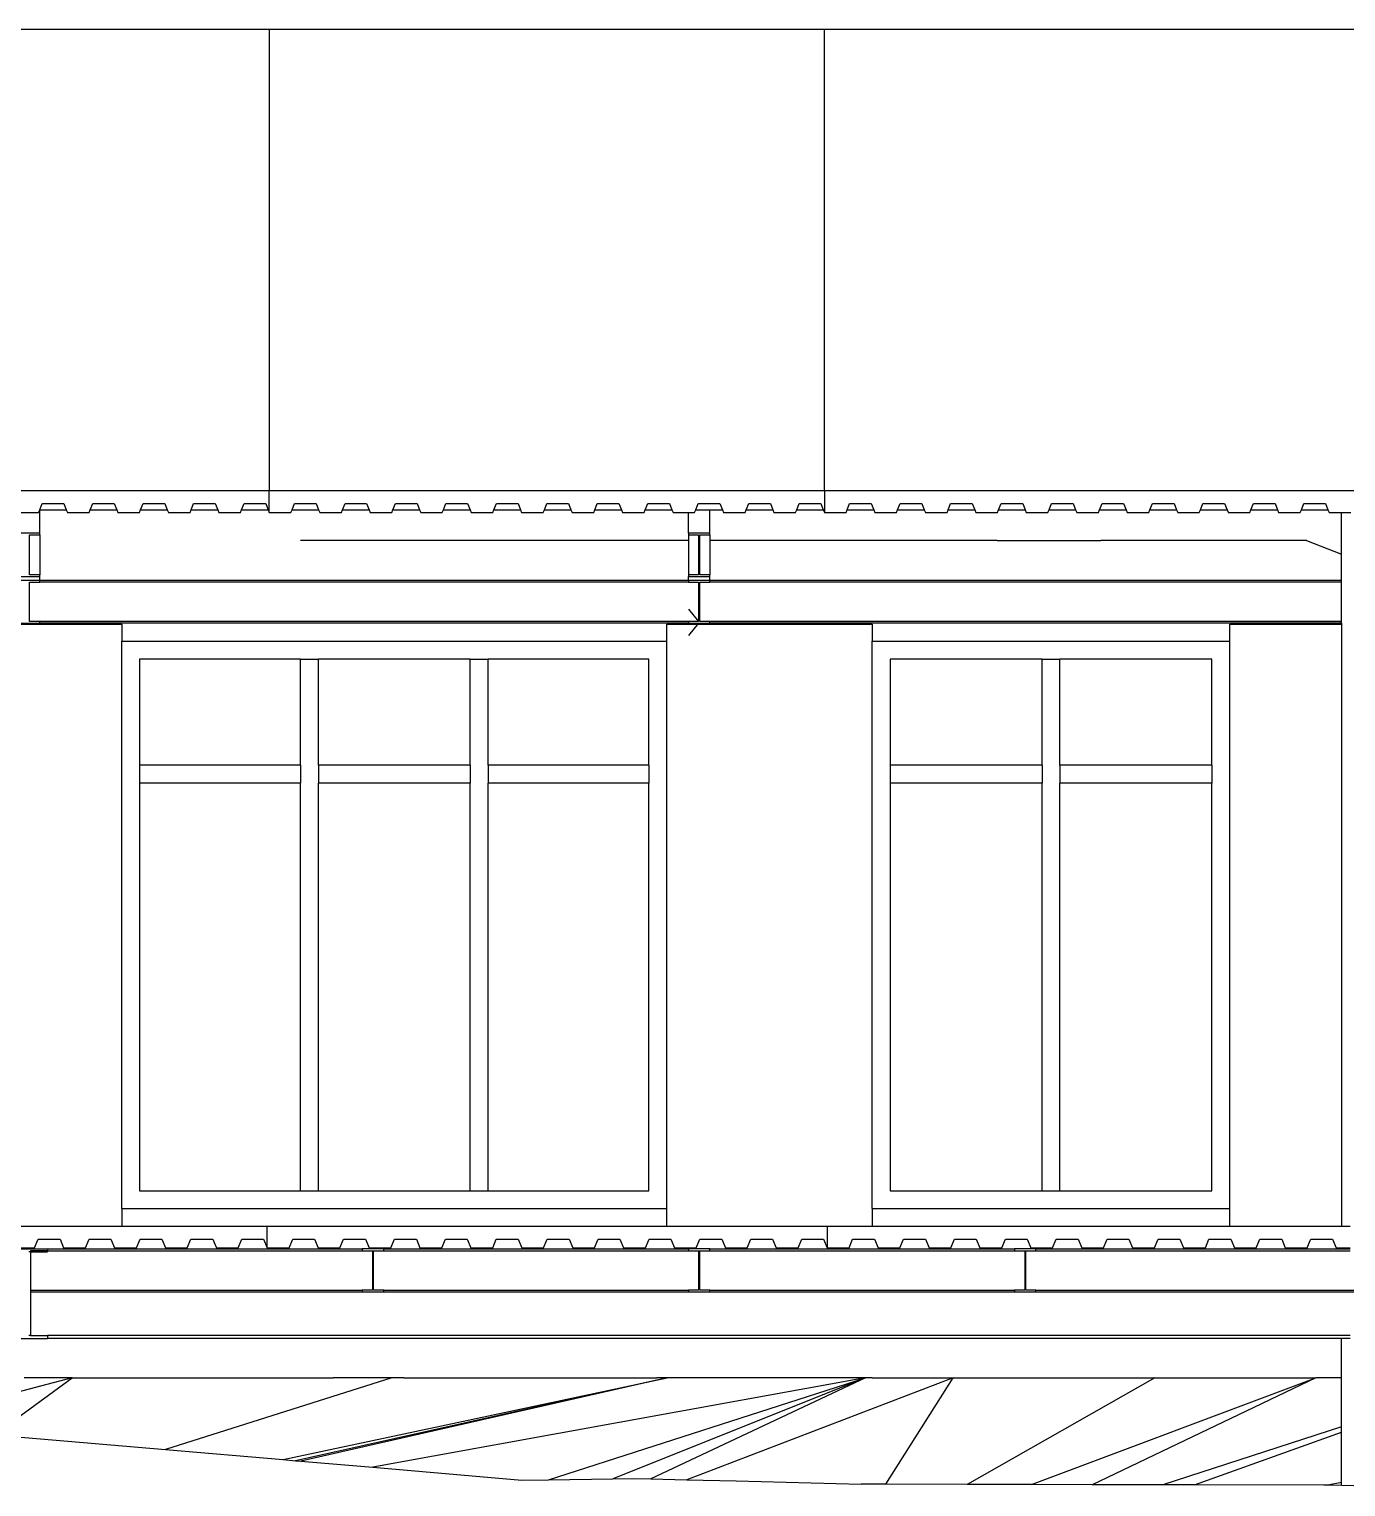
# Model space of a CAD drawing. Extents: x -32.1 to 32.1, y -10.5 to 12.1.
# Drawn here: x -1.96 to 5.41, y 2.53 to 10.68 of the extents above; entities that cross this region are included whole.
import ezdxf

# ---------------------------------------------------------------- set-up
doc = ezdxf.new("R2010")
doc.units = 0
doc.layers.get('0').update_dxf_attribs({"linetype": 'CONTINUOUS'})
doc.layers.add('SECTIONCUTEDGES', color=7, linetype='CONTINUOUS')

msp = doc.modelspace()

# ---------------------------------------------------------------- linework, layer by layer
for p, q in [((-3.7188, 10.6806), (-1.929, 10.6806)), ((-1.929, 10.6806), (-1.5722, 10.6806)), ((-1.5722, 10.6806), (-0.6233, 10.6806)), ((-0.6233, 10.6806), (-0.6122, 10.6806)), ((-0.6122, 10.6806), (-0.6122, 8.0976)), ((-0.6122, 10.6806), (-0.1952, 10.6806)), ((-0.1952, 10.6806), (0.4185, 10.6806)), ((0.4185, 10.6806), (1.8907, 10.6806)), ((1.8907, 10.6806), (2.4943, 10.6806)), ((2.4943, 8.0976), (2.4943, 10.6806)), ((2.4943, 10.6806), (2.957, 10.6806)), ((2.957, 10.6806), (4.8348, 10.6806)), ((4.8348, 10.6806), (4.9669, 10.6806)), ((4.9669, 10.6806), (5.0563, 10.6806)), ((5.0563, 10.6806), (5.4796, 10.6806)), ((-1.897, 7.9916), (-1.8968, 7.9916)), ((-1.8968, 7.9916), (-1.7481, 7.9916)), ((-1.8968, 7.8621), (-1.8968, 7.9916)), ((-1.6146, 7.9916), (-1.4657, 7.9916)), ((-1.3322, 7.9916), (-1.1833, 7.9916)), ((-1.0498, 7.9916), (-0.9009, 7.9916)), ((-0.7674, 7.9916), (-0.7057, 7.9916)), ((-0.7057, 7.9916), (-0.6185, 7.9916)), ((-0.485, 7.9916), (-0.3361, 7.9916)), ((-0.2026, 7.9916), (-0.0536, 7.9916)), ((0.0798, 7.9916), (0.2288, 7.9916)), ((0.3623, 7.9916), (0.5112, 7.9916)), ((0.6447, 7.9916), (0.7936, 7.9916)), ((0.9271, 7.9916), (0.9358, 7.9916)), ((0.9358, 7.9916), (1.076, 7.9916)), ((1.2095, 7.9916), (1.3584, 7.9916)), ((1.4919, 7.9916), (1.6408, 7.9916)), ((1.7743, 7.9916), (1.8532, 7.9916)), ((1.8532, 7.9916), (1.9233, 7.9916)), ((1.8532, 7.8621), (1.8532, 7.9916)), ((2.0567, 7.9916), (2.1066, 7.9916)), ((2.1066, 7.9916), (2.2057, 7.9916)), ((2.3392, 7.9916), (2.4881, 7.9916)), ((2.6216, 7.9916), (2.7705, 7.9916)), ((2.904, 7.9916), (3.0061, 7.9916)), ((3.0061, 7.9916), (3.0529, 7.9916)), ((3.1864, 7.9916), (3.3353, 7.9916)), ((3.4688, 7.9916), (3.6177, 7.9916)), ((3.7512, 7.9916), (3.8438, 7.9916)), ((3.8438, 7.9916), (3.9002, 7.9916)), ((4.0336, 7.9916), (4.1826, 7.9916)), ((4.3161, 7.9916), (4.465, 7.9916)), ((4.5985, 7.9916), (4.723, 7.9916)), ((4.723, 7.9916), (4.7474, 7.9916)), ((4.8809, 7.9916), (4.9737, 7.9916)), ((4.9737, 7.9916), (5.0298, 7.9916)), ((5.1633, 7.9916), (5.3122, 7.9916)), ((1.7332, 7.8621), (1.7332, 7.976)), ((5.3872, 7.8211), (5.3872, 7.976)), ((-1.8968, 7.8522), (-1.8968, 7.8211)), ((1.7332, 7.8522), (1.7332, 7.8211)), ((1.8532, 7.8522), (1.8532, 7.8211)), ((-1.8968, 7.8211), (-1.8968, 7.6288)), ((0.1217, 7.8211), (-0.4383, 7.8211)), ((0.4917, 7.8211), (0.1217, 7.8211)), ((1.1217, 7.8211), (0.4917, 7.8211)), ((1.7332, 7.8211), (1.1217, 7.8211)), ((1.7332, 7.8211), (1.7332, 7.6288)), ((2.2217, 7.8211), (1.8532, 7.8211)), ((1.8532, 7.8211), (1.8532, 7.6288)), ((2.4017, 7.8211), (2.2217, 7.8211)), ((3.0317, 7.8211), (2.4017, 7.8211)), ((3.4617, 7.8211), (3.0317, 7.8211)), ((3.4617, 7.8211), (4.0417, 7.8211)), ((5.1017, 7.8211), (4.0417, 7.8211)), ((5.1917, 7.8211), (5.1017, 7.8211)), ((5.1917, 7.8211), (5.3872, 7.7441)), ((5.3872, 7.7441), (5.3872, 7.8211)), ((5.3872, 7.6627), (5.3872, 7.7441)), ((-1.8968, 7.5971), (-1.8968, 7.6188)), ((-0.9311, 7.5971), (-1.8968, 7.5971)), ((1.7332, 7.5873), (-1.8968, 7.5873)), ((-0.4226, 7.5971), (-0.9311, 7.5971)), ((0.299, 7.5971), (-0.4226, 7.5971)), ((0.7739, 7.5971), (0.299, 7.5971)), ((1.7332, 7.5971), (0.7739, 7.5971)), ((1.7332, 7.5971), (1.7332, 7.6188)), ((1.8532, 7.5971), (1.8532, 7.6188)), ((2.1164, 7.5971), (1.8532, 7.5971)), ((5.3872, 7.5873), (1.8532, 7.5873)), ((2.4882, 7.5971), (2.1164, 7.5971)), ((3.4505, 7.5971), (2.4882, 7.5971)), ((3.7361, 7.5971), (3.4505, 7.5971)), ((3.932, 7.5971), (3.7361, 7.5971)), ((5.3872, 7.5971), (3.932, 7.5971)), ((5.3872, 7.5971), (5.3872, 7.6627)), ((5.3872, 7.5873), (5.3872, 7.5971)), ((5.3872, 7.3669), (5.3872, 7.5873)), ((1.7332, 7.4354), (1.7893, 7.3669)), ((-2.5878, 7.3528), (-1.4378, 7.3528)), ((1.7332, 7.3669), (-1.8968, 7.3669)), ((1.7332, 7.3571), (-1.8968, 7.3571)), ((-1.4378, 7.3528), (-1.4378, 7.2571)), ((1.6122, 7.3528), (2.7622, 7.3528)), ((1.6122, 7.2571), (1.6122, 7.3528)), ((1.789, 7.3571), (1.7332, 7.289)), ((5.3872, 7.3669), (1.8532, 7.3669)), ((5.3872, 7.3571), (1.8532, 7.3571)), ((2.7622, 7.3528), (2.7622, 7.2571)), ((4.7622, 7.3528), (5.3872, 7.3528)), ((4.7622, 7.2571), (4.7622, 7.3528)), ((5.3872, 7.3571), (5.3872, 7.3669)), ((5.3872, 7.3571), (5.3872, 7.3528)), ((5.3872, 7.3528), (5.3872, 3.9828)), ((-1.4378, 4.0828), (-1.4378, 7.2571)), ((-1.4378, 7.2571), (1.6122, 7.2571)), ((1.6122, 4.0828), (1.6122, 7.2571)), ((2.7622, 4.0828), (2.7622, 7.2571)), ((2.7622, 7.2571), (4.7622, 7.2571)), ((4.7622, 4.0828), (4.7622, 7.2571)), ((-1.3378, 7.1571), (-1.3378, 6.5628)), ((-0.4378, 7.1571), (-1.3378, 7.1571)), ((-0.4378, 7.1571), (-0.3378, 7.1571)), ((-0.4378, 6.5628), (-0.4378, 7.1571)), ((-0.3378, 6.5628), (-0.3378, 7.1571)), ((0.5122, 7.1571), (-0.3378, 7.1571)), ((0.5122, 7.1571), (0.6122, 7.1571)), ((0.5122, 6.5628), (0.5122, 7.1571)), ((0.6122, 6.5628), (0.6122, 7.1571)), ((1.5122, 7.1571), (0.6122, 7.1571)), ((1.5122, 6.5628), (1.5122, 7.1571)), ((2.8622, 7.1571), (2.8622, 6.5628)), ((3.7122, 7.1571), (2.8622, 7.1571)), ((3.7122, 7.1571), (3.8122, 7.1571)), ((3.7122, 6.5628), (3.7122, 7.1571)), ((3.8122, 6.5628), (3.8122, 7.1571)), ((4.6622, 7.1571), (3.8122, 7.1571)), ((4.6622, 6.5628), (4.6622, 7.1571)), ((-0.4378, 6.5628), (-1.3378, 6.5628)), ((-1.3378, 6.5628), (-1.3378, 6.4628)), ((-0.4378, 6.5628), (-0.4378, 6.4628)), ((0.5122, 6.5628), (-0.3378, 6.5628)), ((-0.3378, 6.5628), (-0.3378, 6.4628)), ((0.5122, 6.5628), (0.5122, 6.4628)), ((1.5122, 6.5628), (0.6122, 6.5628)), ((0.6122, 6.5628), (0.6122, 6.4628)), ((1.5122, 6.5628), (1.5122, 6.4628)), ((3.7122, 6.5628), (2.8622, 6.5628)), ((2.8622, 6.5628), (2.8622, 6.4628)), ((3.7122, 6.5628), (3.7122, 6.4628)), ((4.6622, 6.5628), (3.8122, 6.5628)), ((3.8122, 6.5628), (3.8122, 6.4628)), ((4.6622, 6.5628), (4.6622, 6.4628)), ((-0.4378, 6.4628), (-1.3378, 6.4628)), ((-1.3378, 6.4628), (-1.3378, 4.1828)), ((-0.4378, 4.1828), (-0.4378, 6.4628)), ((0.5122, 6.4628), (-0.3378, 6.4628)), ((-0.3378, 4.1828), (-0.3378, 6.4628)), ((0.5122, 4.1828), (0.5122, 6.4628)), ((1.5122, 6.4628), (0.6122, 6.4628)), ((0.6122, 4.1828), (0.6122, 6.4628)), ((1.5122, 4.1828), (1.5122, 6.4628)), ((3.7122, 6.4628), (2.8622, 6.4628)), ((2.8622, 6.4628), (2.8622, 4.1828)), ((3.7122, 4.1828), (3.7122, 6.4628)), ((4.6622, 6.4628), (3.8122, 6.4628)), ((3.8122, 4.1828), (3.8122, 6.4628)), ((4.6622, 4.1828), (4.6622, 6.4628)), ((-1.3378, 4.1828), (-0.4378, 4.1828)), ((-0.4378, 4.1828), (-0.3378, 4.1828)), ((-0.3378, 4.1828), (0.5122, 4.1828)), ((0.5122, 4.1828), (0.6122, 4.1828)), ((0.6122, 4.1828), (1.5122, 4.1828)), ((2.8622, 4.1828), (3.7122, 4.1828)), ((3.7122, 4.1828), (3.8122, 4.1828)), ((3.8122, 4.1828), (4.6622, 4.1828)), ((-1.4378, 4.0828), (1.6122, 4.0828)), ((-1.4378, 4.0828), (-1.4378, 3.9828)), ((1.6122, 3.9828), (1.6122, 4.0828)), ((2.7622, 4.0828), (4.7622, 4.0828)), ((2.7622, 4.0828), (2.7622, 3.9828)), ((4.7622, 3.9828), (4.7622, 4.0828)), ((-1.9487, 3.8411), (-1.9587, 3.8411)), ((-1.8537, 3.8473), (-1.9487, 3.8473)), ((-1.9487, 3.8473), (-1.9487, 3.8411)), ((-1.9487, 3.8411), (-1.9487, 3.6269)), ((-1.8537, 3.8571), (-0.8344, 3.8571)), ((-1.8537, 3.8473), (-0.0918, 3.8473)), ((-0.8344, 3.8571), (-0.7357, 3.8571)), ((-0.7357, 3.8571), (-0.0918, 3.8571)), ((0.0282, 3.8571), (1.0573, 3.8571)), ((0.0282, 3.8473), (1.7332, 3.8473)), ((1.0573, 3.8571), (1.7332, 3.8571)), ((1.8532, 3.8571), (1.9345, 3.8571)), ((1.8532, 3.8473), (3.5582, 3.8473)), ((1.9345, 3.8571), (1.9655, 3.8571)), ((1.9655, 3.8571), (2.0181, 3.8571)), ((1.9832, 3.8628), (1.9832, 3.8571)), ((2.0181, 3.8571), (3.0206, 3.8571)), ((3.0206, 3.8571), (3.5582, 3.8571)), ((3.6782, 3.8571), (5.3824, 3.8571)), ((3.6782, 3.8473), (5.4372, 3.8473)), ((5.3824, 3.8571), (5.3872, 3.8571)), ((5.3872, 3.8571), (5.3872, 3.8628)), ((5.3872, 3.8571), (5.4372, 3.8571)), ((-1.9487, 3.6269), (-1.9487, 3.6171)), ((-1.9487, 3.6269), (-0.0918, 3.6269)), ((-1.9487, 3.6171), (-1.9487, 3.3731)), ((-1.9487, 3.6171), (-0.0918, 3.6171)), ((0.0282, 3.6269), (1.7332, 3.6269)), ((0.0282, 3.6171), (1.7332, 3.6171)), ((1.8532, 3.6269), (3.5582, 3.6269)), ((1.8532, 3.6171), (3.5582, 3.6171)), ((3.6782, 3.6269), (5.5322, 3.6269)), ((3.6782, 3.6171), (5.5322, 3.6171)), ((-1.9487, 3.3731), (-1.9587, 3.3731)), ((5.4372, 3.3731), (-1.8537, 3.3731)), ((-1.8359, 3.3571), (-1.8537, 3.3571)), ((-0.8152, 3.3571), (-1.8359, 3.3571)), ((-0.1451, 3.3571), (-0.8152, 3.3571)), ((0.8153, 3.3571), (-0.1451, 3.3571)), ((1.8123, 3.3571), (0.8153, 3.3571)), ((2.3001, 3.3571), (1.8123, 3.3571)), ((2.8575, 3.3571), (2.3001, 3.3571)), ((4.2866, 3.3571), (2.8575, 3.3571)), ((5.3872, 3.3571), (4.2866, 3.3571)), ((5.3872, 3.1371), (5.3872, 3.3571)), ((5.4372, 3.3571), (5.3872, 3.3571)), ((-1.7162, 3.1371), (-2.7348, 2.8669)), ((-2.1515, 2.817), (-1.7162, 3.1371)), ((-1.7589, 3.1371), (-1.9833, 3.1371)), ((-1.7162, 3.1371), (-1.7589, 3.1371)), ((-1.7162, 3.1371), (-0.2542, 3.1371)), ((0.0738, 3.1371), (-1.1927, 2.735)), ((-0.5354, 2.6788), (1.6138, 3.1371)), ((1.6138, 3.1371), (-0.4659, 2.6729)), ((1.6138, 3.1371), (-0.4355, 2.6703)), ((0.0738, 3.1371), (-0.2542, 3.1371)), ((2.7238, 3.1371), (-0.033, 2.6359)), ((0.1409, 3.1371), (0.0738, 3.1371)), ((0.1409, 3.1371), (1.5567, 3.1371)), ((0.9496, 2.5666), (2.7238, 3.1371)), ((2.7238, 3.1371), (1.3101, 2.5716)), ((2.7238, 3.1371), (1.5236, 2.5709)), ((1.6138, 3.1371), (1.5567, 3.1371)), ((2.1445, 3.1371), (1.6138, 3.1371)), ((3.2138, 3.1371), (1.7235, 2.5661)), ((2.4321, 3.1371), (2.1445, 3.1371)), ((2.7238, 3.1371), (2.4321, 3.1371)), ((2.7607, 3.1371), (2.7238, 3.1371)), ((2.7607, 3.1371), (3.2138, 3.1371)), ((2.8383, 2.5411), (3.2138, 3.1371)), ((3.2138, 3.1371), (4.3438, 3.1371)), ((4.3438, 3.1371), (3.2931, 2.5401)), ((3.6536, 2.5393), (5.2438, 3.1371)), ((5.2438, 3.1371), (3.9927, 2.5385)), ((4.3438, 3.1371), (4.8674, 3.1371)), ((4.8674, 3.1371), (5.2438, 3.1371)), ((5.3872, 3.1371), (5.2438, 3.1371)), ((5.3872, 2.8622), (5.3872, 3.1371)), ((5.3872, 2.8622), (4.3873, 2.5376)), ((5.3872, 2.8326), (5.3872, 2.8622)), ((4.566, 2.5372), (5.3872, 2.8326)), ((5.3872, 2.5511), (5.3872, 2.8326)), ((5.3872, 2.5511), (5.312, 2.535)), ((5.3872, 2.5333), (5.3872, 2.5511))]:
    msp.add_line(p, q)
at = {"layer": 'SECTIONCUTEDGES'}
for p, q in [((-0.6122, 8.0976), (-3.7188, 8.0976)), ((-0.6122, 7.976), (-0.6122, 8.0976)), ((2.4943, 8.0976), (-0.6122, 8.0976)), ((2.4943, 8.0976), (2.4943, 7.976)), ((5.4796, 8.0976), (2.4943, 8.0976)), ((-1.9033, 7.976), (-1.897, 7.9916)), ((-1.897, 7.9916), (-1.8831, 8.0267)), ((-1.8831, 8.0267), (-1.7621, 8.0267)), ((-1.7621, 8.0267), (-1.7481, 7.9916)), ((-1.7481, 7.9916), (-1.7419, 7.976)), ((-1.6209, 7.976), (-1.6146, 7.9916)), ((-1.6146, 7.9916), (-1.6007, 8.0267)), ((-1.6007, 8.0267), (-1.4797, 8.0267)), ((-1.4797, 8.0267), (-1.4657, 7.9916)), ((-1.4657, 7.9916), (-1.4595, 7.976)), ((-1.3384, 7.976), (-1.3322, 7.9916)), ((-1.3322, 7.9916), (-1.3183, 8.0267)), ((-1.3183, 8.0267), (-1.1972, 8.0267)), ((-1.1972, 8.0267), (-1.1833, 7.9916)), ((-1.1833, 7.9916), (-1.1771, 7.976)), ((-1.056, 7.976), (-1.0498, 7.9916)), ((-1.0498, 7.9916), (-1.0359, 8.0267)), ((-1.0359, 8.0267), (-0.9148, 8.0267)), ((-0.9148, 8.0267), (-0.9009, 7.9916)), ((-0.9009, 7.9916), (-0.8947, 7.976)), ((-0.7736, 7.976), (-0.7674, 7.9916)), ((-0.7674, 7.9916), (-0.7534, 8.0267)), ((-0.7534, 8.0267), (-0.6324, 8.0267)), ((-0.6324, 8.0267), (-0.6185, 7.9916)), ((-0.6185, 7.9916), (-0.6122, 7.976)), ((-0.4912, 7.976), (-0.485, 7.9916)), ((-0.485, 7.9916), (-0.471, 8.0267)), ((-0.471, 8.0267), (-0.35, 8.0267)), ((-0.35, 8.0267), (-0.3361, 7.9916)), ((-0.3361, 7.9916), (-0.3298, 7.976)), ((-0.2088, 7.976), (-0.2026, 7.9916)), ((-0.2026, 7.9916), (-0.1886, 8.0267)), ((-0.1886, 8.0267), (-0.0676, 8.0267)), ((-0.0676, 8.0267), (-0.0536, 7.9916)), ((-0.0536, 7.9916), (-0.0474, 7.976)), ((0.0736, 7.976), (0.0798, 7.9916)), ((0.0798, 7.9916), (0.0938, 8.0267)), ((0.0938, 8.0267), (0.2148, 8.0267)), ((0.2148, 8.0267), (0.2288, 7.9916)), ((0.2288, 7.9916), (0.235, 7.976)), ((0.356, 7.976), (0.3623, 7.9916)), ((0.3623, 7.9916), (0.3762, 8.0267)), ((0.3762, 8.0267), (0.4972, 8.0267)), ((0.4972, 8.0267), (0.5112, 7.9916)), ((0.5112, 7.9916), (0.5174, 7.976)), ((0.6384, 7.976), (0.6447, 7.9916)), ((0.6447, 7.9916), (0.6586, 8.0267)), ((0.6586, 8.0267), (0.7797, 8.0267)), ((0.7797, 8.0267), (0.7936, 7.9916)), ((0.7936, 7.9916), (0.7998, 7.976)), ((0.9209, 7.976), (0.9271, 7.9916)), ((0.9271, 7.9916), (0.941, 8.0267)), ((0.941, 8.0267), (1.0621, 8.0267)), ((1.0621, 8.0267), (1.076, 7.9916)), ((1.076, 7.9916), (1.0822, 7.976)), ((1.2033, 7.976), (1.2095, 7.9916)), ((1.2095, 7.9916), (1.2234, 8.0267)), ((1.2234, 8.0267), (1.3445, 8.0267)), ((1.3445, 8.0267), (1.3584, 7.9916)), ((1.3584, 7.9916), (1.3647, 7.976)), ((1.4857, 7.976), (1.4919, 7.9916)), ((1.4919, 7.9916), (1.5059, 8.0267)), ((1.5059, 8.0267), (1.6269, 8.0267)), ((1.6269, 8.0267), (1.6408, 7.9916)), ((1.6408, 7.9916), (1.6471, 7.976)), ((1.7681, 7.976), (1.7743, 7.9916)), ((1.7743, 7.9916), (1.7883, 8.0267)), ((1.7883, 8.0267), (1.9093, 8.0267)), ((1.9093, 8.0267), (1.9233, 7.9916)), ((1.9233, 7.9916), (1.9295, 7.976)), ((2.0505, 7.976), (2.0567, 7.9916)), ((2.0567, 7.9916), (2.0707, 8.0267)), ((2.0707, 8.0267), (2.1917, 8.0267)), ((2.1917, 8.0267), (2.2057, 7.9916)), ((2.2057, 7.9916), (2.2119, 7.976)), ((2.3329, 7.976), (2.3392, 7.9916)), ((2.3392, 7.9916), (2.3531, 8.0267)), ((2.3531, 8.0267), (2.4741, 8.0267)), ((2.4741, 8.0267), (2.4881, 7.9916)), ((2.4881, 7.9916), (2.4943, 7.976)), ((2.6153, 7.976), (2.6216, 7.9916)), ((2.6216, 7.9916), (2.6355, 8.0267)), ((2.6355, 8.0267), (2.7566, 8.0267)), ((2.7566, 8.0267), (2.7705, 7.9916)), ((2.7705, 7.9916), (2.7767, 7.976)), ((2.8978, 7.976), (2.904, 7.9916)), ((2.904, 7.9916), (2.9179, 8.0267)), ((2.9179, 8.0267), (3.039, 8.0267)), ((3.039, 8.0267), (3.0529, 7.9916)), ((3.0529, 7.9916), (3.0591, 7.976)), ((3.1802, 7.976), (3.1864, 7.9916)), ((3.1864, 7.9916), (3.2003, 8.0267)), ((3.2003, 8.0267), (3.3214, 8.0267)), ((3.3214, 8.0267), (3.3353, 7.9916)), ((3.3353, 7.9916), (3.3416, 7.976)), ((3.4626, 7.976), (3.4688, 7.9916)), ((3.4688, 7.9916), (3.4828, 8.0267)), ((3.4828, 8.0267), (3.6038, 8.0267)), ((3.6038, 8.0267), (3.6177, 7.9916)), ((3.6177, 7.9916), (3.624, 7.976)), ((3.745, 7.976), (3.7512, 7.9916)), ((3.7512, 7.9916), (3.7652, 8.0267)), ((3.7652, 8.0267), (3.8862, 8.0267)), ((3.8862, 8.0267), (3.9002, 7.9916)), ((3.9002, 7.9916), (3.9064, 7.976)), ((4.0274, 7.976), (4.0336, 7.9916)), ((4.0336, 7.9916), (4.0476, 8.0267)), ((4.0476, 8.0267), (4.1686, 8.0267)), ((4.1686, 8.0267), (4.1826, 7.9916)), ((4.1826, 7.9916), (4.1888, 7.976)), ((4.3098, 7.976), (4.3161, 7.9916)), ((4.3161, 7.9916), (4.33, 8.0267)), ((4.33, 8.0267), (4.451, 8.0267)), ((4.451, 8.0267), (4.465, 7.9916)), ((4.465, 7.9916), (4.4712, 7.976)), ((4.5922, 7.976), (4.5985, 7.9916)), ((4.5985, 7.9916), (4.6124, 8.0267)), ((4.6124, 8.0267), (4.7334, 8.0267)), ((4.7334, 8.0267), (4.7474, 7.9916)), ((4.7474, 7.9916), (4.7527, 7.9783)), ((4.8747, 7.976), (4.8809, 7.9916)), ((4.8809, 7.9916), (4.8948, 8.0267)), ((4.8948, 8.0267), (5.0159, 8.0267)), ((5.0159, 8.0267), (5.0298, 7.9916)), ((5.0298, 7.9916), (5.036, 7.976)), ((5.1571, 7.976), (5.1633, 7.9916)), ((5.1633, 7.9916), (5.1772, 8.0267)), ((5.1772, 8.0267), (5.2983, 8.0267)), ((5.2983, 8.0267), (5.3122, 7.9916)), ((5.3122, 7.9916), (5.3184, 7.976)), ((-2.0168, 7.976), (-1.9033, 7.976)), ((-1.7419, 7.976), (-1.6209, 7.976)), ((-1.4595, 7.976), (-1.3384, 7.976)), ((-1.1771, 7.976), (-1.056, 7.976)), ((-0.8947, 7.976), (-0.7736, 7.976)), ((-0.6122, 7.976), (-0.5251, 7.976)), ((-0.5251, 7.976), (-0.4912, 7.976)), ((-0.3298, 7.976), (-0.2088, 7.976)), ((-0.0474, 7.976), (-0.0085, 7.976)), ((-0.0085, 7.976), (0.0303, 7.976)), ((0.0303, 7.976), (0.0736, 7.976)), ((0.235, 7.976), (0.356, 7.976)), ((0.5174, 7.976), (0.6384, 7.976)), ((0.7998, 7.976), (0.9209, 7.976)), ((1.0822, 7.976), (1.2033, 7.976)), ((1.3647, 7.976), (1.4857, 7.976)), ((1.6471, 7.976), (1.7332, 7.976)), ((1.7332, 7.976), (1.7681, 7.976)), ((1.9295, 7.976), (2.0505, 7.976)), ((2.2119, 7.976), (2.2367, 7.976)), ((2.2367, 7.976), (2.332, 7.976)), ((2.332, 7.976), (2.3329, 7.976)), ((2.4943, 7.976), (2.6153, 7.976)), ((2.7767, 7.976), (2.8644, 7.976)), ((2.8644, 7.976), (2.8978, 7.976)), ((3.0591, 7.976), (3.1802, 7.976)), ((3.3416, 7.976), (3.4626, 7.976)), ((3.624, 7.976), (3.745, 7.976)), ((3.9064, 7.976), (4.0274, 7.976)), ((4.1888, 7.976), (4.3098, 7.976)), ((4.4712, 7.976), (4.5922, 7.976)), ((4.7527, 7.9783), (4.7536, 7.976)), ((4.7536, 7.976), (4.7577, 7.976)), ((4.7577, 7.976), (4.8406, 7.976)), ((4.8406, 7.976), (4.8747, 7.976)), ((5.036, 7.976), (5.0872, 7.976)), ((5.0872, 7.976), (5.1571, 7.976)), ((5.3184, 7.976), (5.3872, 7.976)), ((5.3872, 7.976), (5.4395, 7.976)), ((-1.8968, 7.8621), (-2.0168, 7.8621)), ((-1.9537, 7.8522), (-1.8968, 7.8522)), ((-1.9537, 7.6288), (-1.9537, 7.8522)), ((-1.8968, 7.8522), (-1.8968, 7.8621)), ((1.7332, 7.8621), (1.7332, 7.8522)), ((1.8532, 7.8621), (1.7332, 7.8621)), ((1.7332, 7.8522), (1.7901, 7.8522)), ((1.7901, 7.8522), (1.7901, 7.6288)), ((1.7963, 7.8522), (1.8532, 7.8522)), ((1.7963, 7.6288), (1.7963, 7.8522)), ((1.8532, 7.8522), (1.8532, 7.8621)), ((-2.0168, 7.6188), (-1.8968, 7.6188)), ((-1.8968, 7.5971), (-2.0168, 7.5971)), ((-1.8968, 7.6288), (-1.9537, 7.6288)), ((-1.9537, 7.5873), (-1.8968, 7.5873)), ((-1.9537, 7.3669), (-1.9537, 7.5873)), ((-1.8968, 7.6188), (-1.8968, 7.6288)), ((-1.8968, 7.5873), (-1.8968, 7.5971)), ((1.7332, 7.6288), (1.7332, 7.6188)), ((1.7901, 7.6288), (1.7332, 7.6288)), ((1.7332, 7.6188), (1.8532, 7.6188)), ((1.8532, 7.5971), (1.7332, 7.5971)), ((1.7332, 7.5971), (1.7332, 7.5873)), ((1.7332, 7.5873), (1.7901, 7.5873)), ((1.7901, 7.5873), (1.7901, 7.3669)), ((1.8532, 7.6288), (1.7963, 7.6288)), ((1.7963, 7.5873), (1.8532, 7.5873)), ((1.7963, 7.3669), (1.7963, 7.5873)), ((1.8532, 7.6188), (1.8532, 7.6288)), ((1.8532, 7.5873), (1.8532, 7.5971)), ((-2.0168, 7.3571), (-1.8968, 7.3571)), ((-1.8968, 7.3669), (-1.9537, 7.3669)), ((-1.8968, 7.3571), (-1.8968, 7.3669)), ((1.7332, 7.3669), (1.7332, 7.3571)), ((1.7901, 7.3669), (1.7332, 7.3669)), ((1.7332, 7.3571), (1.8532, 7.3571)), ((1.8532, 7.3669), (1.7963, 7.3669)), ((1.8532, 7.3571), (1.8532, 7.3669)), ((-1.4378, 3.9828), (-2.5878, 3.9828)), ((-0.6236, 3.9828), (-1.4378, 3.9828)), ((-0.6236, 3.8628), (-0.6236, 3.9828)), ((1.6122, 3.9828), (-0.6236, 3.9828)), ((2.5098, 3.9828), (1.6122, 3.9828)), ((2.5098, 3.9828), (2.5098, 3.8628)), ((2.7622, 3.9828), (2.5098, 3.9828)), ((4.7622, 3.9828), (2.7622, 3.9828)), ((5.3872, 3.9828), (4.7622, 3.9828)), ((5.4372, 3.9828), (5.3872, 3.9828)), ((-2.0459, 3.8628), (-1.9258, 3.8628)), ((-2.0394, 3.8571), (-1.8537, 3.8571)), ((-1.9487, 3.8411), (-1.8537, 3.8411)), ((-1.9258, 3.8628), (-1.9055, 3.9128)), ((-1.9055, 3.9128), (-1.7834, 3.9128)), ((-1.8537, 3.8571), (-1.8537, 3.8473)), ((-1.8537, 3.8411), (-1.8537, 3.8473)), ((-1.7834, 3.9128), (-1.7631, 3.8628)), ((-1.7631, 3.8628), (-1.641, 3.8628)), ((-1.641, 3.8628), (-1.6206, 3.9128)), ((-1.6206, 3.9128), (-1.4986, 3.9128)), ((-1.4986, 3.9128), (-1.4782, 3.8628)), ((-1.4782, 3.8628), (-1.3561, 3.8628)), ((-1.3561, 3.8628), (-1.3358, 3.9128)), ((-1.3358, 3.9128), (-1.2137, 3.9128)), ((-1.2137, 3.9128), (-1.1933, 3.8628)), ((-1.1933, 3.8628), (-1.0713, 3.8628)), ((-1.0713, 3.8628), (-1.0509, 3.9128)), ((-1.0509, 3.9128), (-0.9676, 3.9128)), ((-0.9676, 3.9128), (-0.9288, 3.9128)), ((-0.9288, 3.9128), (-0.9209, 3.8933)), ((-0.9209, 3.8933), (-0.9085, 3.8628)), ((-0.9085, 3.8628), (-0.8481, 3.8628)), ((-0.8481, 3.8628), (-0.7864, 3.8628)), ((-0.7864, 3.8628), (-0.7661, 3.9128)), ((-0.7661, 3.9128), (-0.7162, 3.9128)), ((-0.7162, 3.9128), (-0.644, 3.9128)), ((-0.644, 3.9128), (-0.6236, 3.8628)), ((-0.6236, 3.8628), (-0.5016, 3.8628)), ((-0.5016, 3.8628), (-0.4812, 3.9128)), ((-0.4812, 3.9128), (-0.3591, 3.9128)), ((-0.3591, 3.9128), (-0.3388, 3.8628)), ((-0.3388, 3.8628), (-0.2167, 3.8628)), ((-0.2167, 3.8628), (-0.1963, 3.9128)), ((-0.1963, 3.9128), (-0.0743, 3.9128)), ((-0.0918, 3.8571), (-0.0918, 3.8473)), ((0.0282, 3.8571), (-0.0918, 3.8571)), ((-0.0918, 3.8473), (-0.0349, 3.8473)), ((-0.0743, 3.9128), (-0.0539, 3.8628)), ((-0.0539, 3.8628), (0.0682, 3.8628)), ((-0.0349, 3.8473), (-0.0349, 3.6269)), ((-0.0349, 3.8473), (-0.0287, 3.8473)), ((-0.0287, 3.8473), (0.0282, 3.8473)), ((-0.0287, 3.6269), (-0.0287, 3.8473)), ((0.0282, 3.8473), (0.0282, 3.8571)), ((0.0682, 3.8628), (0.0885, 3.9128)), ((0.0885, 3.9128), (0.2106, 3.9128)), ((0.2106, 3.9128), (0.2309, 3.8628)), ((0.2309, 3.8628), (0.353, 3.8628)), ((0.353, 3.8628), (0.3734, 3.9128)), ((0.3734, 3.9128), (0.4954, 3.9128)), ((0.4954, 3.9128), (0.5158, 3.8628)), ((0.5158, 3.8628), (0.6379, 3.8628)), ((0.6379, 3.8628), (0.6582, 3.9128)), ((0.6582, 3.9128), (0.7803, 3.9128)), ((0.7803, 3.9128), (0.8006, 3.8628)), ((0.8006, 3.8628), (0.9227, 3.8628)), ((0.9227, 3.8628), (0.9431, 3.9128)), ((0.9431, 3.9128), (0.9732, 3.9128)), ((0.9732, 3.9128), (1.0652, 3.9128)), ((1.0652, 3.9128), (1.0855, 3.8628)), ((1.0855, 3.8628), (1.2076, 3.8628)), ((1.2076, 3.8628), (1.2279, 3.9128)), ((1.2279, 3.9128), (1.35, 3.9128)), ((1.35, 3.9128), (1.3704, 3.8628)), ((1.3704, 3.8628), (1.4924, 3.8628)), ((1.4924, 3.8628), (1.5128, 3.9128)), ((1.5128, 3.9128), (1.6349, 3.9128)), ((1.6349, 3.9128), (1.6552, 3.8628)), ((1.6552, 3.8628), (1.7773, 3.8628)), ((1.7332, 3.8571), (1.7332, 3.8473)), ((1.8532, 3.8571), (1.7332, 3.8571)), ((1.7332, 3.8473), (1.7901, 3.8473)), ((1.7773, 3.8628), (1.7976, 3.9128)), ((1.7901, 3.8473), (1.7901, 3.6269)), ((1.7901, 3.8473), (1.7963, 3.8473)), ((1.7963, 3.8473), (1.8532, 3.8473)), ((1.7963, 3.6269), (1.7963, 3.8473)), ((1.7976, 3.9128), (1.7997, 3.9128)), ((1.7997, 3.9128), (1.8786, 3.9128)), ((1.8532, 3.8473), (1.8532, 3.8571)), ((1.8786, 3.9128), (1.9197, 3.9128)), ((1.9197, 3.9128), (1.9343, 3.8771)), ((1.9343, 3.8771), (1.9401, 3.8628)), ((1.9401, 3.8628), (1.9566, 3.8628)), ((1.9566, 3.8628), (2.0175, 3.8628)), ((2.0175, 3.8628), (2.0622, 3.8628)), ((2.0622, 3.8628), (2.0825, 3.9128)), ((2.0825, 3.9128), (2.2046, 3.9128)), ((2.2046, 3.9128), (2.2249, 3.8628)), ((2.2249, 3.8628), (2.347, 3.8628)), ((2.347, 3.8628), (2.3674, 3.9128)), ((2.3674, 3.9128), (2.4894, 3.9128)), ((2.4894, 3.9128), (2.5098, 3.8628)), ((2.5098, 3.8628), (2.6319, 3.8628)), ((2.6319, 3.8628), (2.6522, 3.9128)), ((2.6522, 3.9128), (2.7743, 3.9128)), ((2.7743, 3.9128), (2.7946, 3.8628)), ((2.7946, 3.8628), (2.9167, 3.8628)), ((2.9167, 3.8628), (2.9371, 3.9128)), ((2.9371, 3.9128), (2.9571, 3.9128)), ((2.9571, 3.9128), (3.0592, 3.9128)), ((3.0592, 3.9128), (3.0795, 3.8628)), ((3.0795, 3.8628), (3.2016, 3.8628)), ((3.2016, 3.8628), (3.2219, 3.9128)), ((3.2219, 3.9128), (3.344, 3.9128)), ((3.344, 3.9128), (3.3644, 3.8628)), ((3.3644, 3.8628), (3.4864, 3.8628)), ((3.4864, 3.8628), (3.5068, 3.9128)), ((3.5068, 3.9128), (3.6289, 3.9128)), ((3.5582, 3.8571), (3.5582, 3.8473)), ((3.6782, 3.8571), (3.5582, 3.8571)), ((3.5582, 3.8473), (3.6151, 3.8473)), ((3.6151, 3.8473), (3.6151, 3.6269)), ((3.6151, 3.8473), (3.6213, 3.8473)), ((3.6213, 3.8473), (3.6782, 3.8473)), ((3.6213, 3.6269), (3.6213, 3.8473)), ((3.6289, 3.9128), (3.6492, 3.8628)), ((3.6492, 3.8628), (3.7713, 3.8628)), ((3.6782, 3.8473), (3.6782, 3.8571)), ((3.7713, 3.8628), (3.7916, 3.9128)), ((3.7916, 3.9128), (3.9137, 3.9128)), ((3.9137, 3.9128), (3.9341, 3.8628)), ((3.9341, 3.8628), (4.0562, 3.8628)), ((4.0562, 3.8628), (4.0765, 3.9128)), ((4.0765, 3.9128), (4.1986, 3.9128)), ((4.1986, 3.9128), (4.2189, 3.8628)), ((4.2189, 3.8628), (4.341, 3.8628)), ((4.341, 3.8628), (4.3614, 3.9128)), ((4.3614, 3.9128), (4.4834, 3.9128)), ((4.4834, 3.9128), (4.5038, 3.8628)), ((4.5038, 3.8628), (4.6259, 3.8628)), ((4.6259, 3.8628), (4.6462, 3.9128)), ((4.6462, 3.9128), (4.7683, 3.9128)), ((4.7683, 3.9128), (4.7886, 3.8628)), ((4.7886, 3.8628), (4.9107, 3.8628)), ((4.9107, 3.8628), (4.9311, 3.9128)), ((4.9311, 3.9128), (5.0532, 3.9128)), ((5.0532, 3.9128), (5.0735, 3.8628)), ((5.0735, 3.8628), (5.1956, 3.8628)), ((5.1956, 3.8628), (5.2125, 3.9044)), ((5.2125, 3.9044), (5.2159, 3.9128)), ((5.2159, 3.9128), (5.338, 3.9128)), ((5.338, 3.9128), (5.3579, 3.8639)), ((5.3579, 3.8639), (5.3584, 3.8628)), ((5.3584, 3.8628), (5.3618, 3.8628)), ((5.3618, 3.8628), (5.3872, 3.8628)), ((5.3872, 3.8628), (5.4372, 3.8628)), ((-0.0918, 3.6269), (-0.0918, 3.6171)), ((-0.0349, 3.6269), (-0.0918, 3.6269)), ((-0.0918, 3.6171), (0.0282, 3.6171)), ((0.0282, 3.6269), (-0.0287, 3.6269)), ((0.0282, 3.6171), (0.0282, 3.6269)), ((1.7332, 3.6269), (1.7332, 3.6171)), ((1.7901, 3.6269), (1.7332, 3.6269)), ((1.7332, 3.6171), (1.8532, 3.6171)), ((1.8532, 3.6269), (1.7963, 3.6269)), ((1.8532, 3.6171), (1.8532, 3.6269)), ((3.5582, 3.6269), (3.5582, 3.6171)), ((3.6151, 3.6269), (3.5582, 3.6269)), ((3.5582, 3.6171), (3.6782, 3.6171)), ((3.6782, 3.6269), (3.6213, 3.6269)), ((3.6782, 3.6171), (3.6782, 3.6269)), ((-2.0537, 3.3571), (-1.8537, 3.3571)), ((-1.9487, 3.3731), (-1.8537, 3.3731)), ((-1.8537, 3.3731), (-1.8537, 3.3571)), ((-2.1515, 2.817), (-1.1927, 2.735)), ((-1.1927, 2.735), (-0.5354, 2.6788)), ((-0.5354, 2.6788), (-0.4659, 2.6729)), ((-0.4659, 2.6729), (-0.4355, 2.6703)), ((-0.4355, 2.6703), (-0.033, 2.6359)), ((-0.033, 2.6359), (0.8009, 2.5645)), ((0.8009, 2.5645), (0.9496, 2.5666)), ((0.9496, 2.5666), (1.3101, 2.5716)), ((1.3101, 2.5716), (1.4285, 2.5733)), ((1.4285, 2.5733), (1.5236, 2.5709)), ((1.5236, 2.5709), (1.7235, 2.5661)), ((1.7235, 2.5661), (2.0007, 2.5593)), ((2.0007, 2.5593), (2.7002, 2.5415)), ((2.8383, 2.5411), (2.7002, 2.5415)), ((3.2931, 2.5401), (2.8383, 2.5411)), ((3.6536, 2.5393), (3.2931, 2.5401)), ((3.9927, 2.5385), (3.6536, 2.5393)), ((4.3873, 2.5376), (3.9927, 2.5385)), ((4.566, 2.5372), (4.3873, 2.5376)), ((5.2889, 2.5355), (4.566, 2.5372)), ((5.312, 2.535), (5.2889, 2.5355)), ((5.3872, 2.5333), (5.312, 2.535)), ((5.6872, 2.5265), (5.3872, 2.5333))]:
    msp.add_line(p, q, dxfattribs=at)

doc.saveas('drawing.dxf')
